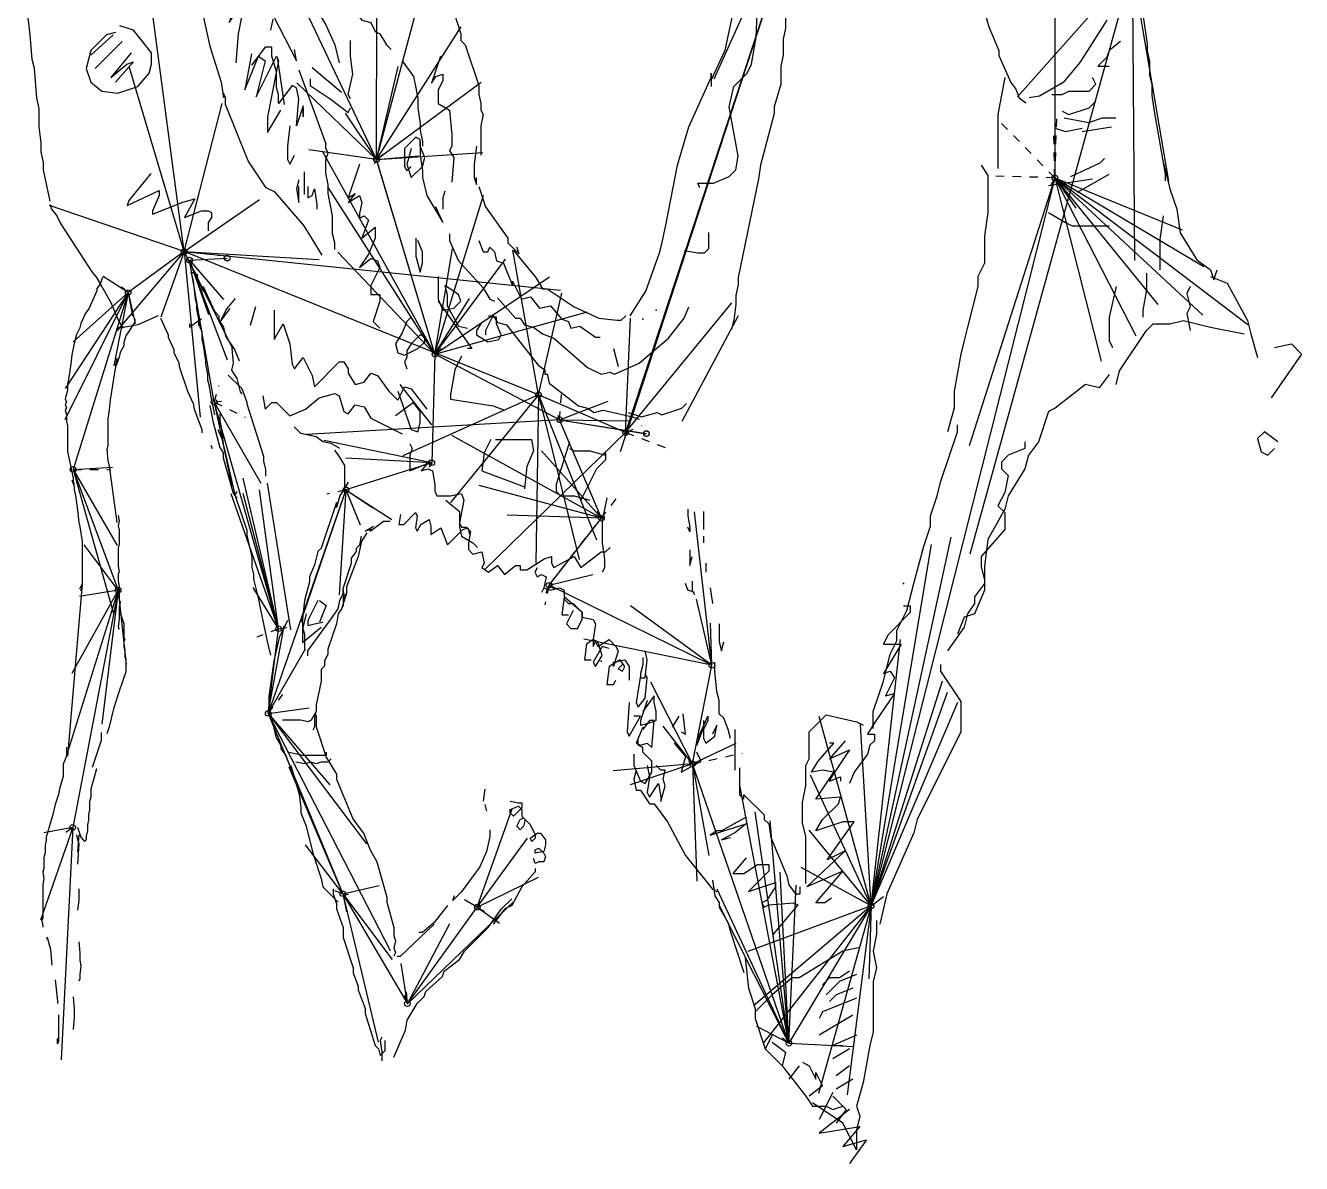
# Model space of a CAD drawing. Header units: millimetres. Extents: x -279 to 9, y -50 to 310.
# Drawn here: x -267.58 to -222.17, y 73.2 to 113.69 of the extents above; entities that cross this region are included whole.
import ezdxf

# ---------------------------------------------------------------- set-up
doc = ezdxf.new("R2010")
doc.units = ezdxf.units.MM
doc.linetypes.add('DASH', pattern=[0.6, 0.3, -0.3])

msp = doc.modelspace()

# ---------------------------------------------------------------- linework, layer by layer
at = {"layer": 'Shots', "color": 1}
for p, q in [((-239.394, 119.994), (-246.22, 99.206)), ((-261.932, 105.654), (-263.412, 116.79)), ((-230.952, 115.622), (-230.95, 108.276)), ((-255.088, 108.926), (-258.12, 115.318)), ((-253.006, 101.996), (-255.088, 108.926)), ((-230.95, 108.276), (-237.484, 82.368)), ((-261.932, 105.654), (-263.924, 104.188)), ((-261.932, 105.654), (-261.932, 105.654)), ((-249.322, 100.556), (-261.932, 105.654)), ((-261.74, 105.344), (-260.4, 105.416)), ((-261.74, 105.344), (-260.402, 105.412)), ((-260.864, 100.286), (-261.74, 105.344)), ((-260.402, 105.412), (-260.402, 105.412)), ((-263.924, 104.188), (-265.882, 97.898)), ((-253.006, 101.996), (-253.12, 98.136)), ((-253.006, 101.996), (-253.006, 101.996)), ((-248.568, 99.664), (-253.006, 101.996)), ((-246.22, 99.206), (-249.322, 100.556)), ((-258.568, 92.228), (-260.864, 100.286)), ((-248.568, 99.664), (-248.568, 99.664)), ((-248.568, 99.664), (-245.482, 99.168)), ((-248.568, 99.664), (-245.486, 99.172)), ((-247.082, 96.158), (-248.568, 99.664)), ((-245.486, 99.172), (-245.486, 99.172)), ((-253.12, 98.136), (-256.172, 97.17)), ((-265.882, 97.898), (-264.282, 93.6)), ((-256.172, 97.17), (-258.942, 89.216)), ((-248.944, 93.774), (-247.082, 96.158)), ((-264.282, 93.6), (-265.896, 85.158)), ((-243.15, 90.928), (-248.944, 93.774)), ((-258.942, 89.216), (-258.568, 92.228)), ((-243.844, 87.418), (-243.15, 90.928)), ((-258.942, 89.216), (-258.942, 89.216)), ((-258.942, 89.216), (-256.282, 82.8)), ((-240.408, 77.478), (-243.844, 87.418)), ((-256.282, 82.8), (-253.988, 78.886)), ((-253.988, 78.886), (-251.5, 82.322)), ((-237.484, 82.368), (-240.408, 77.478))]:
    msp.add_line(p, q, dxfattribs=at)
for centre in [(-255.088, 108.926), (-230.95, 108.276), (-261.932, 105.654), (-261.932, 105.654), (-261.74, 105.344), (-260.402, 105.412), (-260.402, 105.412), (-260.4, 105.416), (-263.924, 104.188), (-253.006, 101.996), (-253.006, 101.996), (-260.864, 100.286), (-249.322, 100.556), (-248.568, 99.664), (-248.568, 99.664), (-246.22, 99.206), (-245.486, 99.172), (-245.486, 99.172), (-245.482, 99.168), (-253.12, 98.136), (-265.882, 97.898), (-256.172, 97.17), (-247.082, 96.158), (-264.282, 93.6), (-248.944, 93.774), (-258.568, 92.228), (-243.15, 90.928), (-258.942, 89.216), (-258.942, 89.216), (-243.844, 87.418), (-265.896, 85.158), (-256.282, 82.8), (-251.5, 82.322), (-237.484, 82.368), (-253.988, 78.886), (-240.408, 77.478)]:
    msp.add_circle(centre, 0.1, dxfattribs=at)
at = {"layer": 'Sketch', "color": 32}
for points in [[(-233.416, 118.442), (-233.536, 118.202), (-233.536, 116.342), (-233.596, 116.102), (-233.656, 115.562), (-233.656, 115.142), (-233.596, 114.782), (-233.536, 114.482), (-233.296, 113.642), (-232.936, 112.802), (-232.936, 112.622), (-232.516, 111.662), (-232.336, 111.422), (-232.216, 111.122), (-231.976, 110.942)], [(-229.096, 113.882), (-230.056, 112.382), (-230.656, 111.662), (-231.496, 111.182), (-231.856, 111.122)], [(-257.45, 111.8), (-257.45, 111.56), (-256.73, 111.08), (-256.73, 111.08), (-256.09, 110.6), (-256.01, 110.76)], [(-255.69, 108.76), (-256.09, 107.56), (-255.85, 107.72), (-256.09, 107.4), (-255.69, 107.64), (-255.61, 107.4), (-255.69, 107), (-255.69, 106.84), (-255.53, 106.92), (-255.37, 106.76), (-255.61, 106.12), (-255.13, 106.52), (-255.13, 106.12), (-255.37, 105.56), (-255.69, 105.08), (-255.29, 105.4), (-255.05, 105.32), (-254.97, 105.08), (-255.29, 104.44), (-255.29, 104.12), (-254.97, 104.12), (-254.97, 103.88), (-255.21, 103.16), (-254.97, 102.92)], [(-263.116, 108.422), (-263.896, 107.462), (-263.956, 107.282), (-262.816, 107.822), (-262.816, 107.642), (-263.056, 107.102), (-263.056, 106.982), (-261.976, 107.402), (-261.556, 107.522), (-261.916, 106.862), (-261.316, 107.102), (-261.076, 107.102), (-260.956, 107.042), (-260.956, 106.862), (-261.076, 106.682), (-261.076, 106.382)], [(-260.116, 103.982), (-260.416, 103.622), (-260.656, 103.142), (-260.296, 103.622)], [(-259.396, 103.682), (-259.576, 103.022)], [(-261.736, 103.082), (-261.736, 102.962), (-261.316, 103.262)], [(-251.096, 103.362), (-250.936, 103.362), (-250.776, 103.122), (-250.456, 103.042), (-249.336, 101.602), (-249.096, 101.442), (-249.096, 101.282), (-249.016, 101.282), (-248.936, 100.962), (-247.896, 100.162), (-247.576, 100.082), (-247.336, 99.922), (-247.016, 100.002), (-245.976, 99.762), (-245.736, 99.682)], [(-246.136, 99.922), (-245.656, 99.762), (-245.096, 99.922), (-244.936, 99.842), (-244.216, 100.082), (-244.056, 100.242)], [(-236.33, 93.04), (-236.09, 93.04), (-236.09, 92.8), (-236.89, 92), (-237.05, 91.68), (-236.41, 91.68), (-237.05, 90.64), (-236.81, 90.72), (-236.65, 90.48), (-236.97, 89.84), (-236.65, 89.92), (-237.37, 88.88), (-237.61, 88.48), (-237.37, 88.48), (-237.37, 88.24), (-237.53, 88.08), (-237.61, 87.76), (-238.09, 87.12), (-238.25, 86.72)], [(-238.89, 82.64), (-239.13, 82.48), (-239.45, 82.48), (-238.49, 83.6), (-239.77, 83.04), (-238.41, 84.32), (-239.05, 84), (-238.09, 85.36), (-238.49, 85.36), (-239.45, 85.04), (-239.21, 85.44), (-238.65, 86), (-238.57, 86.24), (-239.45, 86.16), (-238.81, 87.12), (-239.21, 87.2), (-239.61, 87.12), (-239.37, 87.52), (-238.81, 88.16), (-238.97, 88.16)], [(-238.41, 88.24), (-238.97, 87.6), (-238.25, 87.92), (-238.89, 86.96), (-238.97, 86.8), (-238.57, 86.96), (-238.57, 86.8)], [(-241.93, 85.52), (-242.81, 85.04), (-242.97, 85.04), (-243.21, 84.88), (-241.93, 85.28), (-242.33, 84.96), (-242.81, 84.72), (-242.49, 84.8)], [(-241.93, 84.08), (-242.41, 83.52), (-242.01, 83.52), (-241.53, 83.84), (-241.13, 83.84), (-241.13, 83.6), (-241.85, 82.88), (-240.89, 83.2), (-240.89, 83.04), (-241.21, 82.56), (-241.37, 82.48), (-241.29, 82.32), (-241.13, 82.4), (-240.25, 82.48), (-240.09, 82.4), (-240.97, 81.36)], [(-237.89, 80.88), (-238.49, 80.76), (-240.05, 79.8), (-240.29, 79.8), (-241.01, 79.2), (-241.61, 78.6)]]:
    msp.add_lwpolyline(points, dxfattribs=at)
at = {"layer": 'Sketch', "color": 0}
for points in [[(-260.41, 117.8), (-259.93, 117.16), (-259.85, 116.52), (-259.53, 116.04), (-259.45, 115.72), (-258.97, 114.6), (-258.97, 114.44), (-257.93, 112.44), (-258.01, 112.84)], [(-254.89, 117.16), (-254.73, 116.92), (-254.57, 117), (-253.13, 116.04), (-252.57, 114.92), (-252.09, 113.4), (-252.09, 113.16), (-251.93, 113), (-251.45, 111.56), (-251.45, 111.24), (-251.37, 110.92), (-251.37, 110.68), (-251.29, 110.52), (-251.37, 110.12), (-251.37, 109.08)], [(-241.656, 117.202), (-241.816, 116.562), (-241.976, 116.162), (-241.976, 115.922), (-242.296, 114.802), (-242.376, 114.322), (-242.696, 112.802), (-243.176, 111.762), (-243.176, 111.522)], [(-261.496, 116.562), (-261.496, 115.442), (-261.416, 115.122), (-261.416, 114.802), (-261.336, 114.402), (-261.016, 112.962), (-260.616, 111.682), (-260.536, 111.122)], [(-259.77, 115.56), (-259.93, 115), (-260.33, 113.8), (-260.01, 114.28), (-259.85, 114.92), (-259.77, 114.6), (-260.01, 113.4), (-260.09, 112.36)], [(-227.896, 115.682), (-227.896, 114.722), (-227.816, 114.402), (-227.816, 114.082), (-227.656, 113.042), (-227.656, 112.802), (-227.576, 112.402), (-227.576, 111.922), (-227.496, 111.602), (-227.496, 111.202), (-227.416, 110.642), (-227.016, 108.402), (-227.016, 108.162)], [(-240.216, 115.202), (-240.456, 114.642), (-240.456, 114.402), (-240.536, 114.002), (-240.536, 113.602), (-240.616, 113.202), (-240.616, 112.642), (-240.696, 112.242), (-240.696, 111.602), (-240.936, 110.802), (-240.936, 110.562), (-241.416, 108.722), (-241.496, 108.242), (-242.216, 104.722), (-242.216, 104.482), (-242.296, 104.082), (-242.296, 103.762), (-242.376, 103.202), (-242.456, 102.882)], [(-266.696, 107.442), (-266.936, 108.562), (-266.936, 108.802), (-267.016, 109.202), (-267.016, 109.522), (-267.096, 110.082), (-267.096, 110.722), (-267.176, 111.122), (-267.256, 112.162), (-267.336, 112.482), (-267.416, 113.362), (-267.576, 114.802)], [(-259.53, 112.68), (-259.77, 111.4), (-259.29, 112.6), (-259.05, 112.44), (-259.37, 111.16), (-258.65, 112.6), (-258.57, 112.44), (-258.97, 110.44), (-258.97, 109.88), (-258.49, 110.68)], [(-257.69, 110.76), (-257.69, 110.44), (-257.69, 110.84), (-257.93, 110.12), (-257.85, 111.08), (-257.93, 111.48), (-258.09, 111.56), (-258.57, 110.92), (-258.57, 111.24), (-258.65, 111.48), (-258.65, 112.04), (-258.81, 112.6), (-258.81, 112.92), (-259.05, 112.92), (-259.53, 112.28)], [(-257.85, 112.12), (-256.89, 109.48)], [(-246.056, 103.362), (-245.496, 104.242), (-245.016, 105.602), (-244.936, 105.922), (-244.776, 106.642), (-244.376, 108.722), (-243.976, 110.082), (-243.176, 111.842), (-243.176, 112.002), (-243.176, 111.762)], [(-232.73, 111.84), (-232.97, 110.52), (-232.97, 108.6)], [(-257.016, 105.522), (-257.656, 106.562), (-258.696, 107.762), (-259.016, 107.922), (-259.656, 108.882), (-260.456, 110.882), (-260.456, 111.122), (-260.536, 111.282)], [(-258.17, 110.12), (-258.25, 109.4), (-258.25, 108.92), (-258.17, 108.76), (-258.01, 109.08)], [(-256.57, 105.72), (-256.57, 105.72), (-256.57, 105.96), (-256.65, 106.28), (-256.65, 106.92), (-256.81, 107.72), (-256.81, 108.04), (-256.89, 108.44), (-256.89, 108.92), (-256.81, 109.16), (-256.89, 109.32), (-256.89, 109.32), (-256.89, 109.48)], [(-251.53, 109.4), (-251.61, 108.76), (-251.61, 108.28), (-251.53, 108.04), (-251.53, 108.28)], [(-233.57, 108.72), (-233.33, 108.36), (-233.33, 107.04), (-233.45, 106.2), (-233.45, 105.24), (-233.69, 104.76), (-233.69, 104.4), (-234.05, 102.96), (-234.17, 102.48), (-234.29, 102), (-234.53, 100.68), (-234.53, 100.08), (-234.77, 99.24)], [(-227.09, 108.84), (-226.85, 107.88), (-226.61, 107.16), (-226.49, 106.32), (-225.89, 105.36), (-225.41, 105), (-225.29, 104.64), (-225.17, 105)], [(-257.85, 108.2), (-257.93, 107.88), (-257.85, 107.4), (-257.85, 107.96)], [(-257.53, 107.96), (-257.53, 107.56), (-257.37, 107.64), (-257.29, 107.88), (-257.21, 107.32), (-257.21, 107.16)], [(-251.45, 107.96), (-251.21, 107.24), (-250.41, 106.12), (-250.41, 105.96), (-250.01, 105.56), (-250.09, 105.8)], [(-266.696, 107.322), (-266.656, 107.162), (-266.456, 106.922), (-266.336, 106.642), (-265.216, 104.922), (-265.056, 104.722), (-264.936, 104.522), (-264.536, 103.842), (-264.256, 103.162), (-264.096, 102.922)], [(-250.216, 105.682), (-249.416, 104.722), (-249.176, 104.322), (-249.016, 104.322), (-248.056, 103.682), (-247.176, 103.282), (-246.536, 103.202), (-246.376, 103.202), (-246.216, 103.362)], [(-261.696, 104.922), (-261.496, 104.842), (-261.456, 104.722), (-261.456, 104.842)], [(-261.696, 104.922), (-261.616, 104.602), (-261.536, 103.962), (-261.496, 103.762), (-261.496, 103.602), (-261.416, 103.242), (-261.416, 103.002)], [(-261.576, 104.962), (-261.256, 104.242), (-261.256, 104.402), (-260.856, 103.522), (-260.696, 103.362), (-260.696, 103.202), (-260.536, 102.962), (-260.456, 102.642), (-260.136, 102.162), (-259.976, 101.762)], [(-264.842, 104.732), (-264.922, 104.492), (-265.042, 104.332), (-265.042, 104.252), (-265.322, 103.612), (-265.442, 103.452), (-265.602, 103.092), (-265.642, 102.932), (-265.762, 102.692), (-265.842, 102.372), (-265.922, 101.972), (-265.962, 101.652), (-266.042, 101.092), (-266.082, 100.932), (-266.082, 100.732), (-266.122, 100.572), (-266.162, 100.412), (-266.122, 100.292), (-266.162, 100.212), (-266.122, 100.092), (-266.162, 100.012), (-266.122, 99.852), (-266.122, 99.612), (-266.082, 99.452), (-266.082, 98.532), (-265.962, 97.972), (-265.882, 97.572), (-265.882, 97.452), (-265.842, 97.372)], [(-225.41, 104.76), (-224.81, 104.52), (-224.09, 103.2), (-223.97, 102.72), (-223.73, 101.88)], [(-252.89, 103.88), (-251.69, 102.2), (-251.85, 102.2)], [(-263.682, 103.252), (-263.682, 103.132), (-264.002, 102.652), (-264.082, 102.412), (-264.082, 102.292), (-264.202, 102.052), (-264.242, 101.892), (-264.362, 101.572), (-264.362, 101.652)], [(-262.856, 103.362), (-263.576, 103.042), (-264.216, 102.922), (-264.296, 102.922)], [(-262.776, 103.282), (-262.496, 102.682), (-262.496, 102.602), (-262.296, 102.162), (-262.296, 102.042), (-262.136, 101.722), (-262.096, 101.522), (-261.816, 100.682), (-261.616, 100.242), (-261.576, 100.042), (-261.296, 99.322), (-261.296, 99.202)], [(-261.376, 103.242), (-261.376, 102.962), (-261.296, 102.802), (-261.296, 102.522), (-261.256, 102.322), (-261.176, 101.762), (-261.176, 101.642), (-261.096, 101.282), (-261.096, 101.082), (-261.056, 100.922), (-260.976, 100.482), (-260.856, 99.842)], [(-242.216, 103.362), (-244.216, 99.602)], [(-228.77, 100.92), (-228.65, 101.4), (-227.69, 102.84), (-227.45, 103.08), (-226.85, 103.08), (-226.37, 103.2), (-225.89, 103.08), (-225.41, 102.96), (-224.21, 102.72)], [(-260.242, 102.332), (-260.182, 101.672), (-260.242, 101.432), (-260.062, 101.132), (-259.942, 100.652), (-259.882, 100.592)], [(-223.13, 102.24), (-222.53, 102.36), (-222.17, 102), (-223.25, 100.44)], [(-264.322, 101.852), (-264.562, 100.372), (-264.602, 100.012), (-264.642, 99.692), (-264.642, 98.732), (-264.682, 98.612), (-264.642, 98.212), (-264.602, 98.012), (-264.562, 97.852)], [(-229.01, 101.28), (-229.37, 100.8), (-229.85, 100.92), (-230.93, 100.08), (-231.17, 99.96), (-231.53, 98.88), (-231.89, 98.4), (-232.01, 97.92), (-232.61, 96.96), (-232.73, 96.48), (-233.33, 95.4), (-233.45, 94.44), (-233.45, 93.84), (-233.81, 93.36), (-233.81, 93.12), (-234.05, 92.76), (-234.17, 92.28), (-234.77, 91.44)], [(-260.362, 101.252), (-259.882, 100.772), (-259.702, 100.292), (-259.702, 100.232), (-259.102, 98.372), (-259.102, 98.192), (-259.042, 97.892), (-259.042, 97.652)], [(-261.022, 100.172), (-260.902, 99.572), (-260.662, 98.672), (-260.542, 98.492), (-260.542, 98.312), (-260.182, 97.052), (-260.062, 96.872)], [(-260.662, 99.872), (-260.662, 99.632), (-260.602, 99.332), (-260.542, 98.792), (-260.482, 98.552), (-260.302, 97.772), (-260.122, 96.992)], [(-237.41, 88.68), (-237.41, 89.28), (-237.05, 90.36), (-236.81, 91.32), (-236.57, 91.8), (-236.57, 92.16), (-236.21, 92.88), (-235.97, 93.84), (-235.61, 95.16), (-235.37, 95.88), (-235.37, 96.24), (-235.13, 96.96), (-235.01, 97.44), (-234.41, 99.24), (-234.41, 99.48)], [(-260.736, 99.322), (-260.576, 98.962)], [(-256.394, 98.638), (-256.694, 98.818), (-256.994, 98.878), (-257.234, 99.058), (-257.774, 99.178), (-258.014, 99.418)], [(-223.01, 98.88), (-223.49, 99.24), (-223.73, 99), (-223.61, 98.52), (-223.37, 98.4), (-223.13, 98.64)], [(-260.976, 98.762), (-260.936, 98.642)], [(-256.214, 97.078), (-256.214, 98.038), (-256.394, 98.338), (-256.574, 98.578)], [(-253.896, 98.802), (-253.816, 98.642), (-253.896, 98.402), (-253.896, 97.842), (-253.336, 98.082), (-253.176, 98.242), (-253.496, 97.842), (-253.256, 97.922), (-253.096, 97.842), (-253.016, 97.362), (-253.016, 97.122), (-252.936, 96.962), (-252.456, 96.962), (-252.056, 97.042), (-251.976, 96.802), (-252.136, 96.002), (-252.056, 95.842), (-251.896, 95.842), (-251.736, 95.682), (-251.816, 95.282), (-251.816, 95.042), (-251.656, 94.882), (-251.336, 94.962), (-251.256, 94.562), (-251.336, 94.402), (-251.096, 94.242), (-250.776, 94.482), (-250.536, 94.162), (-250.136, 94.482), (-249.976, 94.482), (-249.976, 94.322), (-249.736, 94.322), (-249.096, 94.722), (-248.856, 94.802), (-248.856, 94.562), (-248.776, 94.402), (-248.056, 94.802), (-247.816, 94.402), (-247.096, 94.962), (-246.936, 94.962), (-246.776, 95.122)], [(-232.01, 98.88), (-232.01, 98.64), (-232.61, 98.4), (-232.85, 98.16), (-232.85, 97.92), (-232.61, 97.68), (-232.73, 97.08), (-232.97, 96.6), (-232.73, 96.36), (-232.73, 95.76), (-233.57, 94.8), (-233.57, 94.44), (-233.45, 93.96), (-233.45, 93.6), (-233.81, 92.76), (-234.17, 92.64), (-234.41, 92.04)], [(-264.602, 98.012), (-264.322, 96.012)], [(-265.922, 97.532), (-265.842, 97.292), (-265.842, 97.172), (-265.802, 96.972), (-265.722, 96.452), (-265.682, 96.012), (-265.642, 95.852), (-265.562, 95.332), (-265.562, 93.732), (-265.602, 93.572), (-265.562, 93.692)], [(-258.982, 97.412), (-258.142, 92.192)], [(-256.094, 97.438), (-256.394, 96.958), (-256.514, 96.538), (-256.514, 96.718), (-257.054, 95.098), (-257.174, 94.978), (-257.294, 94.498), (-257.474, 94.078), (-257.474, 93.898), (-257.654, 93.238), (-257.714, 92.578), (-257.774, 92.458)], [(-260.062, 97.112), (-260.122, 96.992), (-259.702, 95.732), (-259.702, 95.552), (-259.522, 94.772), (-259.522, 94.412), (-259.462, 94.172), (-259.462, 93.992), (-259.342, 93.512), (-259.282, 93.272), (-259.222, 92.972), (-258.982, 91.772), (-258.862, 91.292)], [(-252.616, 96.802), (-252.136, 96.402), (-252.136, 95.842), (-252.056, 95.522), (-251.656, 95.282), (-251.496, 95.122)], [(-254.234, 96.298), (-254.294, 95.938), (-254.114, 95.938), (-253.694, 96.358), (-253.634, 96.238), (-253.694, 95.818), (-253.634, 95.698), (-253.514, 95.938), (-253.214, 96.118), (-253.154, 95.878), (-253.154, 95.578), (-252.794, 95.818), (-252.554, 95.218), (-252.014, 95.758), (-251.834, 95.818), (-251.774, 95.578)], [(-244.01, 96.48), (-244.01, 96.24), (-243.93, 95.84), (-243.93, 95.68), (-244.01, 95.84)], [(-243.45, 96.4), (-243.45, 95.76)], [(-264.282, 96.252), (-264.242, 96.052), (-264.282, 95.892), (-264.242, 95.732), (-264.242, 95.252), (-264.282, 95.092), (-264.282, 94.452), (-264.242, 94.252), (-264.282, 94.172), (-264.282, 93.932), (-264.242, 93.732), (-264.242, 93.252), (-264.202, 93.172), (-264.242, 93.012), (-264.242, 92.572), (-264.282, 92.292), (-264.242, 92.212)], [(-255.254, 95.758), (-255.494, 95.698), (-255.194, 95.878)], [(-255.314, 95.698), (-254.834, 96.058), (-254.594, 96.058)], [(-255.494, 95.518), (-255.434, 95.638), (-255.614, 95.338), (-255.734, 94.798), (-256.154, 93.718), (-256.154, 93.478), (-256.274, 93.358), (-256.274, 93.058), (-256.334, 92.938)], [(-256.214, 93.238), (-256.274, 93.658), (-255.974, 94.558), (-255.974, 94.738), (-255.794, 94.978), (-255.794, 95.098), (-255.674, 95.218), (-255.614, 95.518)], [(-243.45, 95.52), (-243.45, 95.28)], [(-243.93, 95.04), (-243.93, 94.48), (-243.85, 94.8)], [(-243.37, 94.56), (-243.37, 94.24)], [(-249.37, 94.4), (-249.45, 94.24), (-249.37, 94.08), (-249.21, 94.16), (-249.05, 94.08), (-249.13, 93.68), (-248.89, 93.6), (-248.57, 93.68), (-248.41, 93.6), (-248.41, 93.28), (-248.25, 93.12), (-248.09, 93.12), (-247.77, 92.8), (-247.77, 92.64), (-247.37, 92.56), (-247.29, 92.4), (-247.37, 91.84), (-247.37, 91.6), (-247.29, 91.76), (-247.21, 91.6), (-246.81, 91.84), (-246.57, 91.6), (-246.49, 91.44), (-246.65, 90.88), (-246.65, 91.04), (-246.25, 91.12), (-246.09, 90.88), (-246.09, 90.4)], [(-265.642, 93.652), (-265.562, 93.812), (-266.082, 87.692)], [(-257.534, 91.258), (-257.534, 91.438), (-256.694, 92.578), (-256.454, 92.938), (-256.394, 93.238), (-256.274, 93.478), (-256.274, 93.658)], [(-248.97, 93.6), (-249.13, 93.68), (-249.21, 93.52)], [(-243.77, 93.52), (-244.01, 93.6), (-244.09, 93.84)], [(-243.85, 93.92), (-243.85, 93.6), (-243.77, 93.44)], [(-243.21, 93.68), (-243.13, 93.12)], [(-256.154, 93.478), (-256.334, 92.938), (-256.454, 92.758), (-256.514, 92.398), (-256.814, 91.498), (-256.814, 91.318), (-256.934, 91.078), (-256.934, 90.898), (-257.054, 90.778), (-257.054, 90.358), (-257.234, 89.518), (-257.234, 89.338), (-257.294, 89.038), (-257.294, 88.738), (-257.354, 88.618)], [(-248.09, 92.88), (-248.33, 92.4), (-248.17, 92.24), (-247.93, 92.24), (-247.77, 92.56), (-247.77, 92.8), (-248.41, 93.36), (-248.49, 92.72), (-248.25, 92.72)], [(-264.242, 92.892), (-264.082, 92.412), (-264.082, 91.932), (-264.042, 91.852), (-264.082, 91.772), (-264.082, 91.572), (-264.042, 91.492), (-264.042, 91.212), (-264.002, 91.132), (-264.002, 90.692), (-264.242, 90.012), (-264.442, 89.372), (-264.602, 88.732), (-264.682, 88.492)], [(-258.254, 92.518), (-258.554, 91.918), (-258.734, 91.078), (-258.914, 89.818), (-258.914, 89.398)], [(-242.89, 92.4), (-242.89, 91.76), (-242.81, 91.44), (-242.73, 91.76)], [(-246.81, 91.52), (-247.05, 91.6), (-247.37, 91.04), (-247.29, 90.88), (-247.05, 91.28), (-247.21, 91.76), (-247.37, 91.84), (-247.61, 91.68), (-247.69, 91.12), (-247.45, 91.12)], [(-245.61, 91.2), (-245.61, 90.96), (-245.69, 90.64), (-245.69, 90.48), (-245.53, 90.48), (-245.45, 91.12), (-245.53, 91.44)], [(-246.33, 90.96), (-246.49, 90.8), (-246.33, 90.72), (-246.25, 90.88), (-246.41, 91.12), (-246.81, 90.88), (-246.89, 90.24), (-246.65, 90.24), (-246.57, 90.4)], [(-242.49, 88.32), (-242.57, 88.64), (-242.73, 89.04), (-242.89, 89.2), (-242.89, 89.68), (-242.97, 90), (-243.05, 90.72), (-243.05, 91.04)], [(-235.01, 90.96), (-235.01, 90.72), (-234.29, 89.64), (-234.29, 88.56), (-235.85, 85.44), (-235.97, 84.96), (-236.93, 82.8), (-237.17, 81.72)], [(-245.69, 90.56), (-245.85, 89.6), (-245.77, 89.44), (-245.53, 89.76), (-245.45, 90.48), (-245.53, 90.64)], [(-258.914, 89.458), (-258.674, 88.378), (-258.494, 88.078), (-258.494, 87.958), (-258.314, 87.718), (-258.134, 87.238), (-258.134, 87.358), (-257.834, 86.338), (-257.774, 85.858), (-257.774, 85.678), (-257.594, 85.198), (-257.354, 84.238)], [(-246.09, 89.6), (-246.17, 88.56), (-246.09, 88.4), (-245.69, 89.12), (-245.93, 89.12)], [(-245.45, 89.68), (-245.69, 88.96), (-245.69, 88.8), (-245.37, 88.88), (-245.13, 88.96), (-245.13, 89.28), (-245.21, 89.6), (-245.21, 89.84), (-245.61, 89.28)], [(-257.234, 89.158), (-257.234, 88.738), (-256.874, 87.658), (-256.514, 87.058), (-256.514, 86.878), (-255.914, 85.438), (-255.554, 84.958), (-255.314, 84.358), (-255.074, 83.938), (-254.714, 82.678), (-254.714, 82.498), (-254.474, 81.598), (-254.474, 81.298), (-254.414, 81.118), (-254.474, 80.878), (-254.414, 80.698), (-254.474, 80.578)], [(-244.33, 89.12), (-244.57, 88.72)], [(-244.25, 88.56), (-244.09, 88.48), (-244.17, 89.2)], [(-243.45, 88.96), (-243.45, 88.72), (-243.69, 88.08), (-243.69, 88.24), (-243.29, 89.12), (-243.29, 88.96), (-243.45, 88.64), (-243.45, 88.32), (-243.37, 88.16), (-243.05, 88.4), (-242.97, 88.8), (-243.13, 88.48)], [(-239.81, 83.16), (-239.81, 84.84), (-239.93, 85.32), (-239.93, 86.04), (-239.81, 86.64), (-239.81, 87.36), (-239.69, 87.6), (-239.69, 88.56), (-239.09, 89.16), (-238.01, 88.92), (-238.01, 88.92), (-237.77, 88.8)], [(-245.61, 88.72), (-245.85, 88.16), (-245.69, 88.08), (-245.45, 88.16), (-245.29, 88), (-245.21, 88.96), (-245.37, 88.96), (-245.61, 88.64)], [(-242.33, 88.64), (-242.33, 87.2)], [(-264.882, 88.532), (-264.882, 88.252), (-265.202, 87.292)], [(-245.93, 87.76), (-245.93, 87.36), (-245.69, 86.8), (-245.53, 86.72), (-245.29, 87.12), (-245.29, 87.52), (-245.61, 87.84), (-245.61, 88), (-245.77, 88.08), (-245.77, 88.32)], [(-244.49, 88.16), (-244.09, 87.68), (-244.25, 87.12), (-243.53, 87.52), (-243.69, 87.84)], [(-266.122, 88.012), (-266.122, 87.692), (-266.242, 87.412), (-266.242, 86.972), (-266.362, 86.532), (-266.402, 86.332), (-266.522, 85.972), (-266.602, 85.612), (-266.842, 84.812), (-266.842, 84.692), (-266.882, 84.532), (-266.882, 84.252), (-266.922, 84.092), (-266.922, 83.692), (-266.962, 83.572), (-266.922, 83.332), (-266.962, 83.132), (-266.962, 81.932), (-267.002, 81.852), (-266.962, 81.692), (-266.962, 81.612)], [(-265.722, 85.172), (-265.602, 84.812), (-265.482, 84.652), (-265.402, 84.732), (-265.402, 84.852), (-265.362, 85.052), (-265.362, 85.252), (-265.322, 85.412), (-265.322, 85.612), (-265.282, 85.772), (-265.282, 86.092), (-265.242, 86.252), (-265.242, 86.532), (-265.042, 87.252), (-265.042, 87.252)], [(-245.85, 87.2), (-245.93, 86.88), (-245.85, 86.48), (-245.69, 86.48), (-245.37, 86), (-245.21, 86), (-244.73, 85.36), (-244.09, 84.16), (-243.13, 82.96), (-242.97, 82.88)], [(-245.45, 87.36), (-245.37, 86.96), (-245.45, 86.4), (-245.37, 86.24), (-245.05, 86.72), (-244.97, 86.24), (-244.97, 86.08), (-244.81, 86.64), (-244.89, 86.88), (-244.81, 87.2), (-244.97, 87.2), (-245.13, 87.36)], [(-242.17, 87.28), (-242.17, 86.32), (-242.01, 86.16), (-242.01, 86.32), (-241.29, 85.6), (-241.29, 85.6), (-241.29, 85.44), (-241.13, 85.28), (-241.05, 84.8), (-240.49, 83.44), (-240.41, 83.12), (-240.17, 82.8), (-240.01, 82.8), (-240.01, 83.04)], [(-251.234, 86.518), (-251.294, 86.098)], [(-251.234, 85.978), (-251.174, 85.738)], [(-250.334, 86.098), (-250.034, 86.038), (-249.914, 86.038), (-249.914, 85.858), (-250.214, 85.558), (-250.334, 85.678), (-250.334, 85.798), (-250.034, 85.918), (-249.914, 85.798), (-249.914, 85.558), (-249.794, 85.438), (-249.854, 85.198), (-249.974, 85.078), (-250.094, 85.198), (-249.974, 85.438), (-249.854, 85.498), (-249.614, 85.258), (-249.434, 84.898), (-249.434, 84.778), (-249.554, 84.658), (-249.614, 84.778), (-249.374, 84.958), (-249.254, 84.958), (-249.074, 84.718), (-249.074, 84.538), (-249.134, 84.298), (-249.434, 84.238), (-249.434, 84.358), (-249.314, 84.418), (-249.134, 84.238), (-249.074, 84.118), (-249.134, 83.938), (-249.314, 83.938), (-249.434, 83.878), (-249.494, 84.058)], [(-251.054, 85.078), (-251.054, 84.838), (-251.174, 84.298), (-251.414, 83.758), (-252.074, 82.858), (-252.374, 82.558), (-252.314, 82.738)], [(-265.762, 84.892), (-265.722, 84.732), (-265.682, 84.572)], [(-265.682, 84.892), (-265.722, 84.292)], [(-265.682, 84.572), (-265.722, 83.852)], [(-257.354, 84.238), (-257.054, 83.338), (-256.994, 83.038), (-256.454, 82.498)], [(-249.434, 83.698), (-249.434, 83.578), (-249.914, 83.038), (-250.274, 82.378), (-250.514, 82.258), (-250.934, 81.718)], [(-243.13, 83.28), (-243.05, 82.72), (-242.89, 82.48), (-242.89, 82.32), (-242.57, 81.76), (-242.49, 81.44), (-242.01, 80)], [(-265.682, 82.972), (-265.682, 82.572), (-265.722, 82.212)], [(-256.634, 82.978), (-256.634, 82.798), (-256.514, 82.438), (-256.514, 82.258), (-256.274, 81.598), (-256.274, 81.238), (-255.914, 80.158), (-255.914, 79.978), (-255.734, 79.498), (-255.734, 79.378), (-255.494, 78.718), (-255.494, 78.538), (-255.134, 77.398), (-255.014, 77.278), (-254.954, 77.038), (-254.774, 77.218), (-254.774, 77.578)], [(-254.474, 76.978), (-254.054, 77.938), (-253.994, 78.298), (-253.634, 78.898), (-253.394, 79.138), (-253.334, 79.318), (-252.734, 79.858), (-252.674, 80.038), (-252.134, 80.458), (-251.954, 80.758), (-251.114, 81.598), (-250.634, 82.258), (-250.274, 82.618)], [(-252.554, 82.378), (-253.034, 81.778), (-253.454, 81.418), (-253.574, 81.418)], [(-237.29, 81.84), (-237.29, 81.36), (-237.41, 80.76), (-237.29, 80.16), (-237.41, 79.68), (-237.41, 77.88), (-237.53, 77.4), (-237.77, 76.08), (-238.01, 75.24), (-237.89, 74.88), (-238.01, 74.4), (-238.01, 73.68), (-238.49, 74.64), (-239.57, 75.36)], [(-254.354, 80.578), (-254.234, 80.578), (-253.034, 81.718)], [(-266.802, 81.172), (-266.802, 81.252), (-266.682, 80.812), (-266.642, 80.252)], [(-265.682, 81.092), (-265.642, 80.692), (-265.642, 80.452), (-265.602, 80.212), (-265.642, 79.932), (-265.642, 79.772), (-265.682, 79.692)], [(-241.97, 80.52), (-241.85, 79.44), (-241.61, 78.72), (-241.61, 78.36), (-241.25, 77.28), (-240.65, 76.68), (-239.81, 75.6), (-239.81, 75.6), (-239.57, 75.24), (-239.09, 75.24), (-238.85, 75.12), (-238.49, 75.24)], [(-266.522, 79.732), (-266.442, 78.972), (-266.442, 78.892)], [(-265.882, 79.132), (-265.842, 78.692), (-265.842, 78.412), (-265.882, 77.972)], [(-266.402, 78.492), (-266.402, 77.532), (-266.442, 77.452), (-266.442, 77.652)], [(-254.894, 77.698), (-254.954, 77.578), (-254.894, 77.158), (-254.894, 76.858)], [(-241.01, 77.76), (-241.25, 77.28)], [(-241.01, 77.52), (-240.53, 77.16), (-240.65, 76.68)], [(-239.93, 76.8), (-239.69, 76.68), (-239.45, 76.2), (-239.45, 76.44), (-239.21, 75.96), (-239.69, 75.6)], [(-240.05, 76.68), (-240.41, 76.2)], [(-238.85, 75.72), (-239.33, 74.76)], [(-238.85, 75.6), (-238.37, 75.12), (-238.73, 74.64)], [(-238.25, 75.12), (-238.25, 75.12), (-239.33, 74.28), (-237.89, 74.52), (-238.49, 73.8), (-237.65, 74.04), (-238.25, 73.2)]]:
    msp.add_lwpolyline(points, dxfattribs=at)
at = {"layer": 'Sketch', "color": 5}
for points in [[(-243.576, 107.922), (-243.656, 108.082), (-243.096, 108.082), (-242.536, 108.322), (-242.296, 108.562), (-242.216, 109.042), (-242.536, 110.802), (-242.376, 111.522), (-241.896, 112.002), (-241.736, 112.322), (-241.576, 113.282), (-241.496, 115.202), (-241.416, 115.842)], [(-257.93, 115.48), (-257.85, 115), (-257.37, 114.52), (-256.89, 113.72), (-256.57, 113), (-256.41, 112.36)], [(-257.69, 115.4), (-256.65, 114.92), (-256.09, 114.28), (-255.93, 114.28), (-255.61, 113.88), (-255.29, 113.8), (-255.13, 113.48), (-254.97, 113.4), (-254.73, 113), (-254.57, 112.84)], [(-258.776, 113.922), (-258.856, 113.522)], [(-256.01, 111.08), (-256.09, 111.24), (-255.93, 111.96), (-256.01, 112.6), (-256.01, 113.16)], [(-258.616, 112.562), (-258.376, 110.882)], [(-257.37, 112.2), (-256.33, 111.32)], [(-254.17, 112.44), (-253.77, 111.88), (-253.69, 111.48), (-253.61, 111.08), (-253.61, 110.76), (-253.53, 110.2), (-253.53, 109.96), (-253.45, 109.56), (-253.45, 109.4)], [(-252.81, 112.6), (-253.13, 111.64), (-252.97, 111.88), (-252.73, 111.96), (-252.73, 111.72), (-252.89, 111.4), (-252.89, 110.92), (-252.49, 110.68), (-252.41, 109.8), (-252.41, 109.4), (-252.49, 109.24), (-252.33, 109), (-252.41, 108.12)], [(-253.53, 109.56), (-253.53, 109.08), (-253.45, 108.52), (-253.45, 108.28), (-253.29, 107.64), (-252.73, 106.68), (-252.97, 107.24)], [(-257.656, 108.482), (-257.656, 107.682)], [(-252.65, 107.8), (-252.73, 107.56), (-252.73, 107.16)], [(-252.49, 106.28), (-252.49, 106.04), (-252.17, 105.32), (-251.29, 104.36), (-251.05, 103.96), (-250.89, 103.88)], [(-244.136, 105.682), (-243.656, 105.602), (-243.416, 105.602), (-243.256, 105.762), (-243.256, 106.322)], [(-251.45, 106.04), (-251.29, 105.64), (-251.13, 105.64), (-251.05, 105.8), (-250.89, 105.64), (-250.81, 105.32), (-250.57, 105.24), (-250.25, 104.44), (-250.25, 104.6), (-249.93, 103.96), (-249.61, 104.04), (-249.29, 103.64), (-248.89, 103.72), (-248.49, 103.24), (-248.25, 103.16), (-248.17, 102.92), (-247.85, 103), (-247.29, 102.6), (-247.13, 102.6)], [(-250.776, 104.002), (-250.136, 103.282), (-249.976, 103.282), (-249.816, 103.042), (-249.496, 102.962), (-249.176, 102.722), (-248.776, 102.562), (-247.576, 101.522), (-247.096, 101.282), (-246.776, 101.362), (-246.616, 101.282), (-245.736, 101.682), (-244.696, 102.562), (-244.136, 103.282), (-243.976, 103.682)], [(-246.65, 102.2), (-246.49, 101.56)]]:
    msp.add_lwpolyline(points, dxfattribs=at)
at = {"layer": 'Sketch', "color": 9}
for points in [[(-264.376, 113.442), (-264.696, 113.362), (-265.256, 112.802), (-265.416, 112.162), (-265.256, 111.682), (-264.856, 111.362), (-264.296, 111.282), (-263.576, 111.522), (-263.176, 112.002), (-263.096, 112.322), (-263.096, 112.722), (-263.736, 113.522), (-264.216, 113.682)], [(-264.456, 113.362), (-265.256, 112.642)], [(-264.136, 113.122), (-265.096, 112.162)], [(-263.816, 112.722), (-264.536, 111.842), (-263.976, 112.322), (-263.736, 112.402), (-264.376, 111.682)], [(-231.05, 111.24), (-230.69, 111.24), (-230.45, 111.36), (-229.73, 111.36), (-229.49, 111.6), (-229.61, 111.84)], [(-230.69, 110.64), (-230.45, 110.52), (-229.73, 110.76), (-229.49, 111)], [(-230.93, 110.04), (-230.57, 109.92), (-229.97, 110.04)], [(-253.85, 109.32), (-253.93, 109), (-254.01, 108.76), (-253.85, 108.28), (-253.45, 108.68), (-253.37, 109), (-253.53, 109.4), (-253.53, 109.64), (-253.69, 109.72), (-254.09, 109.32), (-254.09, 108.68), (-254.01, 108.52), (-253.85, 108.68)], [(-231.17, 108), (-229.61, 108.24)], [(-231.17, 107.04), (-230.57, 106.68), (-230.33, 106.56), (-229.01, 106.56)], [(-227.09, 106.92), (-227.21, 106.08), (-227.21, 105)], [(-253.69, 106.12), (-253.69, 105.48), (-253.53, 104.92), (-253.45, 105.24), (-253.45, 105.64), (-253.61, 106.04)], [(-252.89, 104.76), (-252.89, 103.96), (-252.73, 103.56), (-252.33, 103.64), (-252.09, 103.88), (-252.17, 104.12), (-252.65, 104.44), (-252.57, 104.12), (-252.57, 103.72), (-252.17, 103), (-251.85, 102.92)], [(-227.69, 104.88), (-227.69, 104.28), (-227.81, 103.56), (-227.81, 103.32)], [(-228.77, 104.4), (-229.01, 103.32), (-229.01, 102.48), (-228.89, 102.24)], [(-226.13, 104.4), (-226.25, 104.16), (-226.13, 103.68), (-226.25, 103.44), (-226.13, 102.84)], [(-258.73, 103.56), (-258.73, 102.52), (-258.41, 103.08), (-258.17, 102.36), (-258.09, 101.64), (-258.01, 101.48), (-257.69, 101.88), (-257.37, 101.24), (-257.29, 100.84), (-256.41, 101.72), (-256.25, 101.72), (-256.09, 101.48), (-256.09, 101.32), (-255.85, 100.92), (-255.53, 101), (-255.29, 101.32), (-255.05, 101.24), (-254.65, 100.68), (-254.33, 100.36), (-254.09, 100.84), (-253.85, 100.76), (-253.29, 100.04)], [(-253.85, 103.32), (-254.01, 103.16), (-254.17, 102.76), (-254.41, 102.36), (-254.33, 102.04), (-254.09, 101.96), (-253.61, 102.2), (-253.37, 102.44), (-253.37, 102.6), (-253.53, 102.68), (-253.85, 102.36), (-254.01, 102.12), (-254.01, 101.88), (-254.09, 101.72), (-254.01, 101.48)], [(-251.37, 103.08), (-251.53, 102.84), (-251.53, 102.68), (-251.13, 102.44), (-250.73, 102.52), (-250.65, 102.68), (-250.81, 103.08), (-250.81, 103.32), (-250.97, 103.32), (-251.21, 102.84), (-251.21, 102.68)], [(-252.056, 101.922), (-252.296, 101.442), (-252.456, 100.562), (-252.456, 100.402), (-250.936, 100.162), (-250.536, 100.002)], [(-254.25, 100.92), (-253.13, 99.48)], [(-259.13, 100.52), (-259.05, 100.04), (-258.81, 100.28), (-258.65, 100.28), (-258.17, 99.8), (-257.61, 100.04), (-257.13, 100.44), (-256.57, 100.6), (-256.41, 100.52), (-256.25, 99.96), (-256.09, 99.88), (-255.85, 100.2), (-255.53, 100.12), (-255.29, 99.72), (-254.17, 99.16)], [(-254.33, 100.68), (-253.85, 99.32), (-253.61, 99.24), (-253.53, 99.56), (-253.53, 99.96), (-253.77, 100.28), (-254.41, 99.8)], [(-251.016, 98.962), (-251.256, 98.482), (-251.336, 97.842), (-249.816, 97.282)], [(-250.856, 98.962), (-249.576, 98.962), (-249.496, 98.562), (-249.736, 98.002), (-249.816, 97.202)], [(-248.216, 98.882), (-248.696, 97.362), (-248.696, 97.122), (-248.536, 96.962), (-248.056, 96.962), (-247.496, 96.802)], [(-248.216, 98.642), (-248.056, 98.562), (-247.496, 98.562), (-246.936, 98.402), (-246.936, 98.482), (-246.936, 98.242), (-247.256, 97.922), (-247.816, 96.802)], [(-257.174, 93.238), (-257.534, 92.518), (-257.534, 92.338), (-257.294, 92.398), (-256.994, 92.458)], [(-257.114, 93.238), (-256.874, 93.058), (-257.114, 92.458)], [(-257.594, 92.758), (-257.714, 92.218), (-257.714, 91.738), (-257.054, 92.278)], [(-257.714, 92.578), (-257.714, 92.278), (-257.654, 92.038), (-257.654, 91.498)], [(-257.234, 89.278), (-257.414, 88.978), (-257.534, 88.918), (-257.774, 88.978), (-258.434, 88.978)], [(-256.874, 87.838), (-256.874, 87.718), (-257.714, 87.718), (-258.254, 87.838)], [(-256.694, 87.598), (-256.814, 87.478), (-257.054, 87.478), (-257.234, 87.418), (-257.414, 87.478), (-257.654, 87.418), (-257.954, 87.478)], [(-238.25, 80.04), (-238.61, 79.8), (-238.97, 79.8), (-239.21, 79.56)], [(-238.01, 79.92), (-238.61, 79.68), (-239.09, 79.2)], [(-238.01, 79.08), (-239.21, 78.6), (-239.33, 78.36)], [(-238.13, 79.44), (-238.73, 79.2), (-238.97, 78.96)], [(-238.13, 78.48), (-239.33, 77.76)], [(-238.01, 77.76), (-238.85, 77.4), (-238.49, 77.4)], [(-238.25, 77.28), (-238.85, 76.92)], [(-238.25, 76.68), (-238.73, 76.32)], [(-238.13, 76.2), (-238.73, 75.84)]]:
    msp.add_lwpolyline(points, dxfattribs=at)
at = {"layer": 'Sketch', "color": 1}
for points in [[(-228.616, 113.122), (-229.016, 112.802), (-229.096, 112.562), (-229.416, 112.242), (-229.016, 112.242)], [(-230.616, 110.402), (-229.736, 110.242), (-229.256, 110.402), (-228.776, 110.402)], [(-229.976, 109.922), (-228.936, 110.082)], [(-230.376, 108.322), (-229.336, 108.802), (-229.176, 108.962)], [(-230.136, 107.762), (-229.016, 108.402)]]:
    msp.add_lwpolyline(points, dxfattribs=at)
at = {"layer": 'Sketch', "color": 3}
msp.add_lwpolyline([(-246.89, 96.88), (-247.05, 96.08), (-247.05, 95.28), (-246.97, 94.72), (-246.97, 94.4), (-247.05, 94.24)], dxfattribs=at)
at = {"layer": 'Sketch', "color": 5}
for p in [(-245.13, 103.56), (-245.61, 103.24)]:
    msp.add_point(p, dxfattribs=at)
at = {"layer": 'Sketch', "color": 32}
msp.add_point((-236.33, 93.84), dxfattribs=at)
at = {"layer": 'Sketch', "color": 0}
msp.add_point((-247.094, 91.078), dxfattribs=at)
at = {"layer": 'XSect', "color": 1}
for p, q in [((-239.394, 119.994), (-246.414, 98.52)), ((-239.394, 119.994), (-246.21, 99.172)), ((-239.394, 119.994), (-246.198, 99.146)), ((-239.394, 119.994), (-243.084, 111.778)), ((-255.088, 108.926), (-255.064, 117.118)), ((-255.088, 108.926), (-253.166, 116.086)), ((-228.196, 115.752), (-233.968, 94.882)), ((-228.196, 115.752), (-232.272, 111.154)), ((-228.196, 115.752), (-226.908, 108.158)), ((-228.196, 115.752), (-228.108, 105.334)), ((-255.088, 108.926), (-252.068, 113.644)), ((-261.932, 105.654), (-263.892, 112.23)), ((-255.088, 108.926), (-254.318, 112.228)), ((-255.088, 108.926), (-257.92, 111.658)), ((-255.088, 108.926), (-251.358, 111.676)), ((-261.932, 105.654), (-260.584, 110.918)), ((-255.088, 108.926), (-256.184, 110.574)), ((-255.088, 108.926), (-257.49, 109.268)), ((-253.006, 101.996), (-257, 109.196)), ((-255.088, 108.926), (-251.308, 109.174)), ((-255.088, 108.926), (-253.594, 109.056)), ((-253.006, 101.996), (-255.088, 108.94)), ((-230.95, 108.276), (-233.994, 98.736)), ((-230.95, 108.276), (-226.41, 106.418)), ((-230.95, 108.276), (-225.648, 105.118)), ((-230.95, 108.276), (-224.084, 103.058)), ((-230.95, 108.276), (-225.686, 103.39)), ((-230.95, 108.276), (-227.28, 103.764)), ((-230.95, 108.276), (-228.06, 102.65)), ((-230.95, 108.276), (-229.294, 101.752)), ((-230.95, 108.276), (-230.196, 107.198)), ((-253.006, 101.996), (-256.822, 107.948)), ((-253.006, 101.996), (-251.274, 107.652)), ((-261.932, 105.654), (-266.718, 107.282)), ((-261.932, 105.654), (-259.246, 107.504)), ((-253.006, 101.996), (-254.258, 106.162)), ((-261.932, 105.654), (-264.332, 102.832)), ((-261.932, 105.654), (-262.764, 103.318)), ((-261.932, 105.654), (-248.542, 104.276)), ((-261.932, 105.654), (-257.126, 105.366)), ((-261.932, 105.654), (-260.208, 102.194)), ((-261.932, 105.654), (-261.356, 99.754)), ((-261.74, 105.344), (-260.4, 101.794)), ((-261.74, 105.344), (-260.53, 103.944)), ((-261.74, 105.344), (-261.068, 103.41)), ((-253.006, 101.996), (-256.462, 105.622)), ((-253.006, 101.996), (-252.382, 105.746)), ((-253.006, 101.996), (-250.498, 105.384)), ((-249.322, 100.556), (-250.23, 105.694)), ((-263.924, 104.188), (-264.812, 104.766)), ((-253.006, 101.996), (-248.934, 104.746)), ((-263.924, 104.188), (-266.18, 99.662)), ((-263.924, 104.188), (-266.168, 100.782)), ((-263.924, 104.188), (-265.88, 102.44)), ((-263.924, 104.188), (-264.428, 101.584)), ((-263.924, 104.188), (-263.764, 103.348)), ((-263.924, 104.188), (-263.68, 103.09)), ((-253.006, 101.996), (-251.774, 103.982)), ((-249.322, 100.556), (-248.494, 104.174)), ((-246.22, 99.206), (-242.446, 103.82)), ((-253.006, 101.996), (-247.578, 103.5)), ((-246.22, 99.206), (-246.05, 103.28)), ((-249.322, 100.556), (-254.148, 98.38)), ((-249.322, 100.556), (-252.452, 96.714)), ((-249.322, 100.556), (-249.412, 94.564)), ((-249.322, 100.556), (-247.254, 95.396)), ((-249.322, 100.556), (-247.874, 94.69)), ((-260.864, 100.286), (-259.198, 97.406)), ((-260.864, 100.286), (-260.232, 97.298)), ((-248.568, 99.664), (-246.846, 100.324)), ((-248.568, 99.664), (-257.56, 99.134)), ((-248.568, 99.664), (-246.084, 99.628)), ((-247.082, 96.158), (-252.41, 99.106)), ((-246.22, 99.206), (-251.22, 94.352)), ((-253.12, 98.136), (-256.962, 98.926)), ((-247.082, 96.158), (-249.218, 98.556)), ((-253.12, 98.136), (-256.178, 98.296)), ((-265.882, 97.898), (-264.482, 97.98)), ((-265.882, 97.898), (-264.31, 95.184)), ((-265.882, 97.898), (-264.444, 92.768)), ((-258.568, 92.228), (-259.832, 97.59)), ((-258.568, 92.228), (-259.244, 97.176)), ((-256.172, 97.17), (-257.7, 92.738)), ((-256.172, 97.17), (-256.42, 93.436)), ((-256.172, 97.17), (-255.228, 96.536)), ((-256.172, 97.17), (-255.672, 95.922)), ((-256.172, 97.17), (-254.546, 96.118)), ((-247.082, 96.158), (-251.428, 97.328)), ((-258.568, 92.228), (-260.262, 97.032)), ((-258.568, 92.228), (-259.83, 97.034)), ((-247.082, 96.158), (-250.436, 96.266)), ((-243.15, 90.928), (-243.774, 96.388)), ((-237.484, 82.368), (-234.64, 95.49)), ((-264.282, 93.6), (-265.49, 95.21)), ((-237.484, 82.368), (-235.336, 95.226)), ((-248.944, 93.774), (-247.392, 94.152)), ((-264.282, 93.6), (-266.054, 87.908)), ((-264.282, 93.6), (-265.926, 90.63)), ((-264.282, 93.6), (-265.66, 93.374)), ((-264.282, 93.6), (-264.858, 88.83)), ((-264.282, 93.6), (-263.998, 90.96)), ((-258.568, 92.228), (-259.476, 93.694)), ((-243.15, 90.928), (-243.702, 93.278)), ((-243.15, 90.928), (-246.044, 93.038)), ((-258.942, 89.216), (-258.368, 92.328)), ((-243.15, 90.928), (-243.198, 92.424)), ((-243.15, 90.928), (-247.71, 91.854)), ((-237.484, 82.368), (-236.438, 91.842)), ((-258.942, 89.216), (-257.618, 91.516)), ((-237.484, 82.368), (-234.946, 90.378)), ((-243.844, 87.418), (-245.326, 90.326)), ((-237.484, 82.368), (-234.772, 89.968)), ((-237.484, 82.368), (-234.396, 89.618)), ((-258.942, 89.216), (-257.478, 89.408)), ((-258.942, 89.216), (-256.752, 86.668)), ((-258.942, 89.216), (-255.438, 84.574)), ((-258.942, 89.216), (-254.594, 80.782)), ((-237.484, 82.368), (-239.338, 89.108)), ((-243.844, 87.418), (-244.886, 88.766)), ((-237.484, 82.368), (-237.864, 88.818)), ((-243.844, 87.418), (-242.282, 88.156)), ((-256.282, 82.8), (-258.19, 87.302)), ((-243.844, 87.418), (-246.67, 87.17)), ((-243.844, 87.418), (-246.054, 86.668)), ((-243.844, 87.418), (-243.686, 83.24)), ((-243.844, 87.418), (-243.258, 84.154)), ((-240.408, 77.478), (-242.172, 86.726)), ((-237.484, 82.368), (-239.636, 87.014)), ((-251.5, 82.322), (-250.258, 85.82)), ((-240.408, 77.478), (-241.608, 85.714)), ((-240.408, 77.478), (-241.074, 85.394)), ((-265.896, 85.158), (-267.044, 81.852)), ((-265.896, 85.158), (-266.93, 84.96)), ((-265.896, 85.158), (-266.312, 76.89)), ((-237.484, 82.368), (-239.688, 85.062)), ((-256.282, 82.8), (-257.618, 84.538)), ((-251.5, 82.322), (-249.718, 84.776)), ((-240.408, 77.478), (-240.72, 83.566)), ((-237.484, 82.368), (-239.97, 83.726)), ((-256.282, 82.8), (-254.996, 83.096)), ((-251.5, 82.322), (-249.32, 83.386)), ((-240.408, 77.478), (-240.156, 83.098)), ((-256.282, 82.8), (-256.156, 82.154)), ((-256.282, 82.8), (-255.032, 77.522)), ((-256.282, 82.8), (-254.534, 80.458)), ((-240.408, 77.478), (-242.96, 82.966)), ((-237.484, 82.368), (-237.298, 82.836)), ((-237.484, 82.368), (-237.048, 82.696)), ((-253.988, 78.886), (-250.166, 82.552)), ((-251.5, 82.322), (-251.95, 82.582)), ((-251.5, 82.322), (-250.706, 81.754)), ((-240.408, 77.478), (-242.882, 82.372)), ((-237.484, 82.368), (-241.872, 80.738)), ((-237.484, 82.368), (-241.666, 78.804)), ((-237.484, 82.368), (-241.326, 77.476)), ((-237.484, 82.368), (-239.352, 75.69)), ((-237.484, 82.368), (-238.338, 75.638)), ((-237.484, 82.368), (-237.562, 79.776)), ((-253.988, 78.886), (-252.474, 81.744)), ((-253.988, 78.886), (-254.204, 80.316)), ((-240.408, 77.478), (-240.592, 79.594)), ((-253.988, 78.886), (-254.022, 79.304)), ((-240.408, 77.478), (-241.546, 78.08)), ((-240.408, 77.478), (-238.104, 77.36))]:
    msp.add_line(p, q, dxfattribs=at)
at = {"layer": 'XSect', "color": 1, "linetype": 'DASH'}
for p, q in [((-230.95, 108.276), (-230.87, 110.462)), ((-230.95, 108.276), (-232.866, 110.23)), ((-230.95, 108.276), (-230.978, 109.772)), ((-255.088, 108.926), (-254.824, 109.13)), ((-255.088, 108.926), (-255.166, 108.758)), ((-230.95, 108.276), (-233.096, 108.332)), ((-230.95, 108.276), (-231.216, 107.788)), ((-261.932, 105.654), (-261.868, 105.628)), ((-261.932, 105.654), (-260.546, 105.504)), ((-261.74, 105.344), (-261.606, 105.21)), ((-263.924, 104.188), (-264.164, 104.412)), ((-253.006, 101.996), (-252.694, 102.286)), ((-253.006, 101.996), (-252.974, 102.122)), ((-260.864, 100.286), (-260.696, 100.882)), ((-248.568, 99.664), (-248.488, 100.698)), ((-260.864, 100.286), (-260.596, 100.326)), ((-260.864, 100.286), (-259.754, 99.758)), ((-248.568, 99.664), (-248.626, 99.818)), ((-246.22, 99.206), (-245.66, 99.46)), ((-246.22, 99.206), (-244.68, 98.624)), ((-253.12, 98.136), (-253.214, 97.978)), ((-265.882, 97.898), (-265.836, 97.884)), ((-265.882, 97.898), (-264.626, 97.898)), ((-256.172, 97.17), (-256.852, 97.018)), ((-248.944, 93.774), (-246.37, 97.09)), ((-247.082, 96.158), (-247.584, 96.312)), ((-247.082, 96.158), (-247.216, 96.414)), ((-264.282, 93.6), (-264.31, 93.254)), ((-248.944, 93.774), (-249.098, 93.074)), ((-248.944, 93.774), (-249.06, 93.494)), ((-248.944, 93.774), (-248.738, 93.65)), ((-258.568, 92.228), (-259.34, 91.924)), ((-258.568, 92.228), (-258.016, 92.308)), ((-258.942, 89.216), (-258.422, 89.882)), ((-258.942, 89.216), (-258.912, 89.104)), ((-243.844, 87.418), (-242.078, 87.8)), ((-243.844, 87.418), (-243.988, 87.516)), ((-265.896, 85.158), (-266.158, 84.964)), ((-256.282, 82.8), (-256.738, 82.958)), ((-256.282, 82.8), (-256.088, 82.774)), ((-237.484, 82.368), (-237.278, 82.934)), ((-251.5, 82.322), (-251.056, 82.05)), ((-253.988, 78.886), (-254.154, 79.432)), ((-240.408, 77.478), (-240.686, 77.68))]:
    msp.add_line(p, q, dxfattribs=at)

doc.saveas('drawing.dxf')
